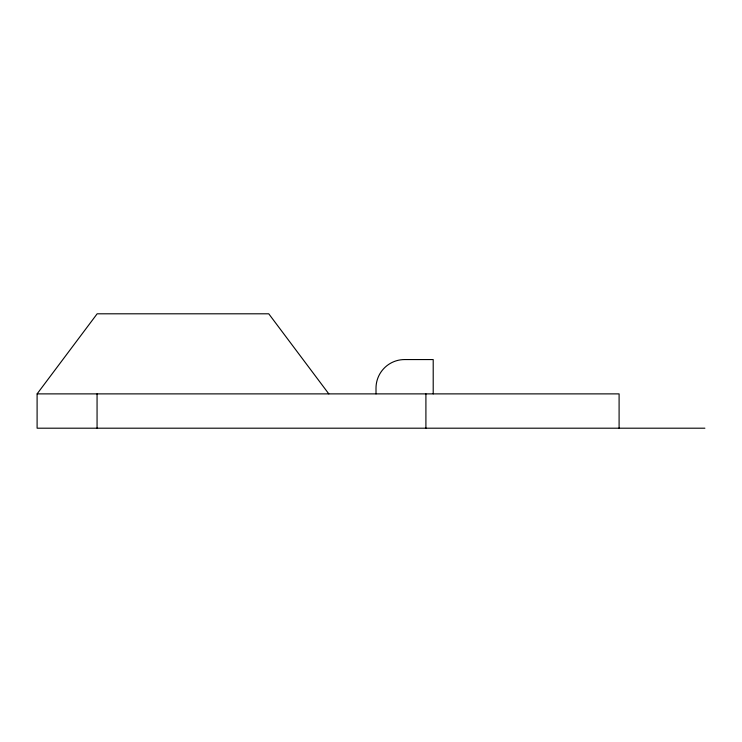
<?xml version="1.0" encoding="UTF-8"?>
<svg xmlns="http://www.w3.org/2000/svg" width="742" height="742" viewBox="0 0 742 742"><rect width="100%" height="100%" fill="white"/><g stroke="black" fill="none" stroke-linecap="round" stroke-linejoin="round"><path stroke-width="1.11" d="M37.202 393.881L619.097 393.881L619.097 428.199M704.9 428.199L37.1 428.199L37.1 393.881L97.156 313.801L268.752 313.801L328.817 393.881M433.207 393.881L433.207 359.564L404.603 359.564A28.604 28.604 0 0 0 376.008 388.159L376.008 393.881M425.908 393.881L425.908 428.199M97.063 393.881L97.063 428.199"/></g></svg>
